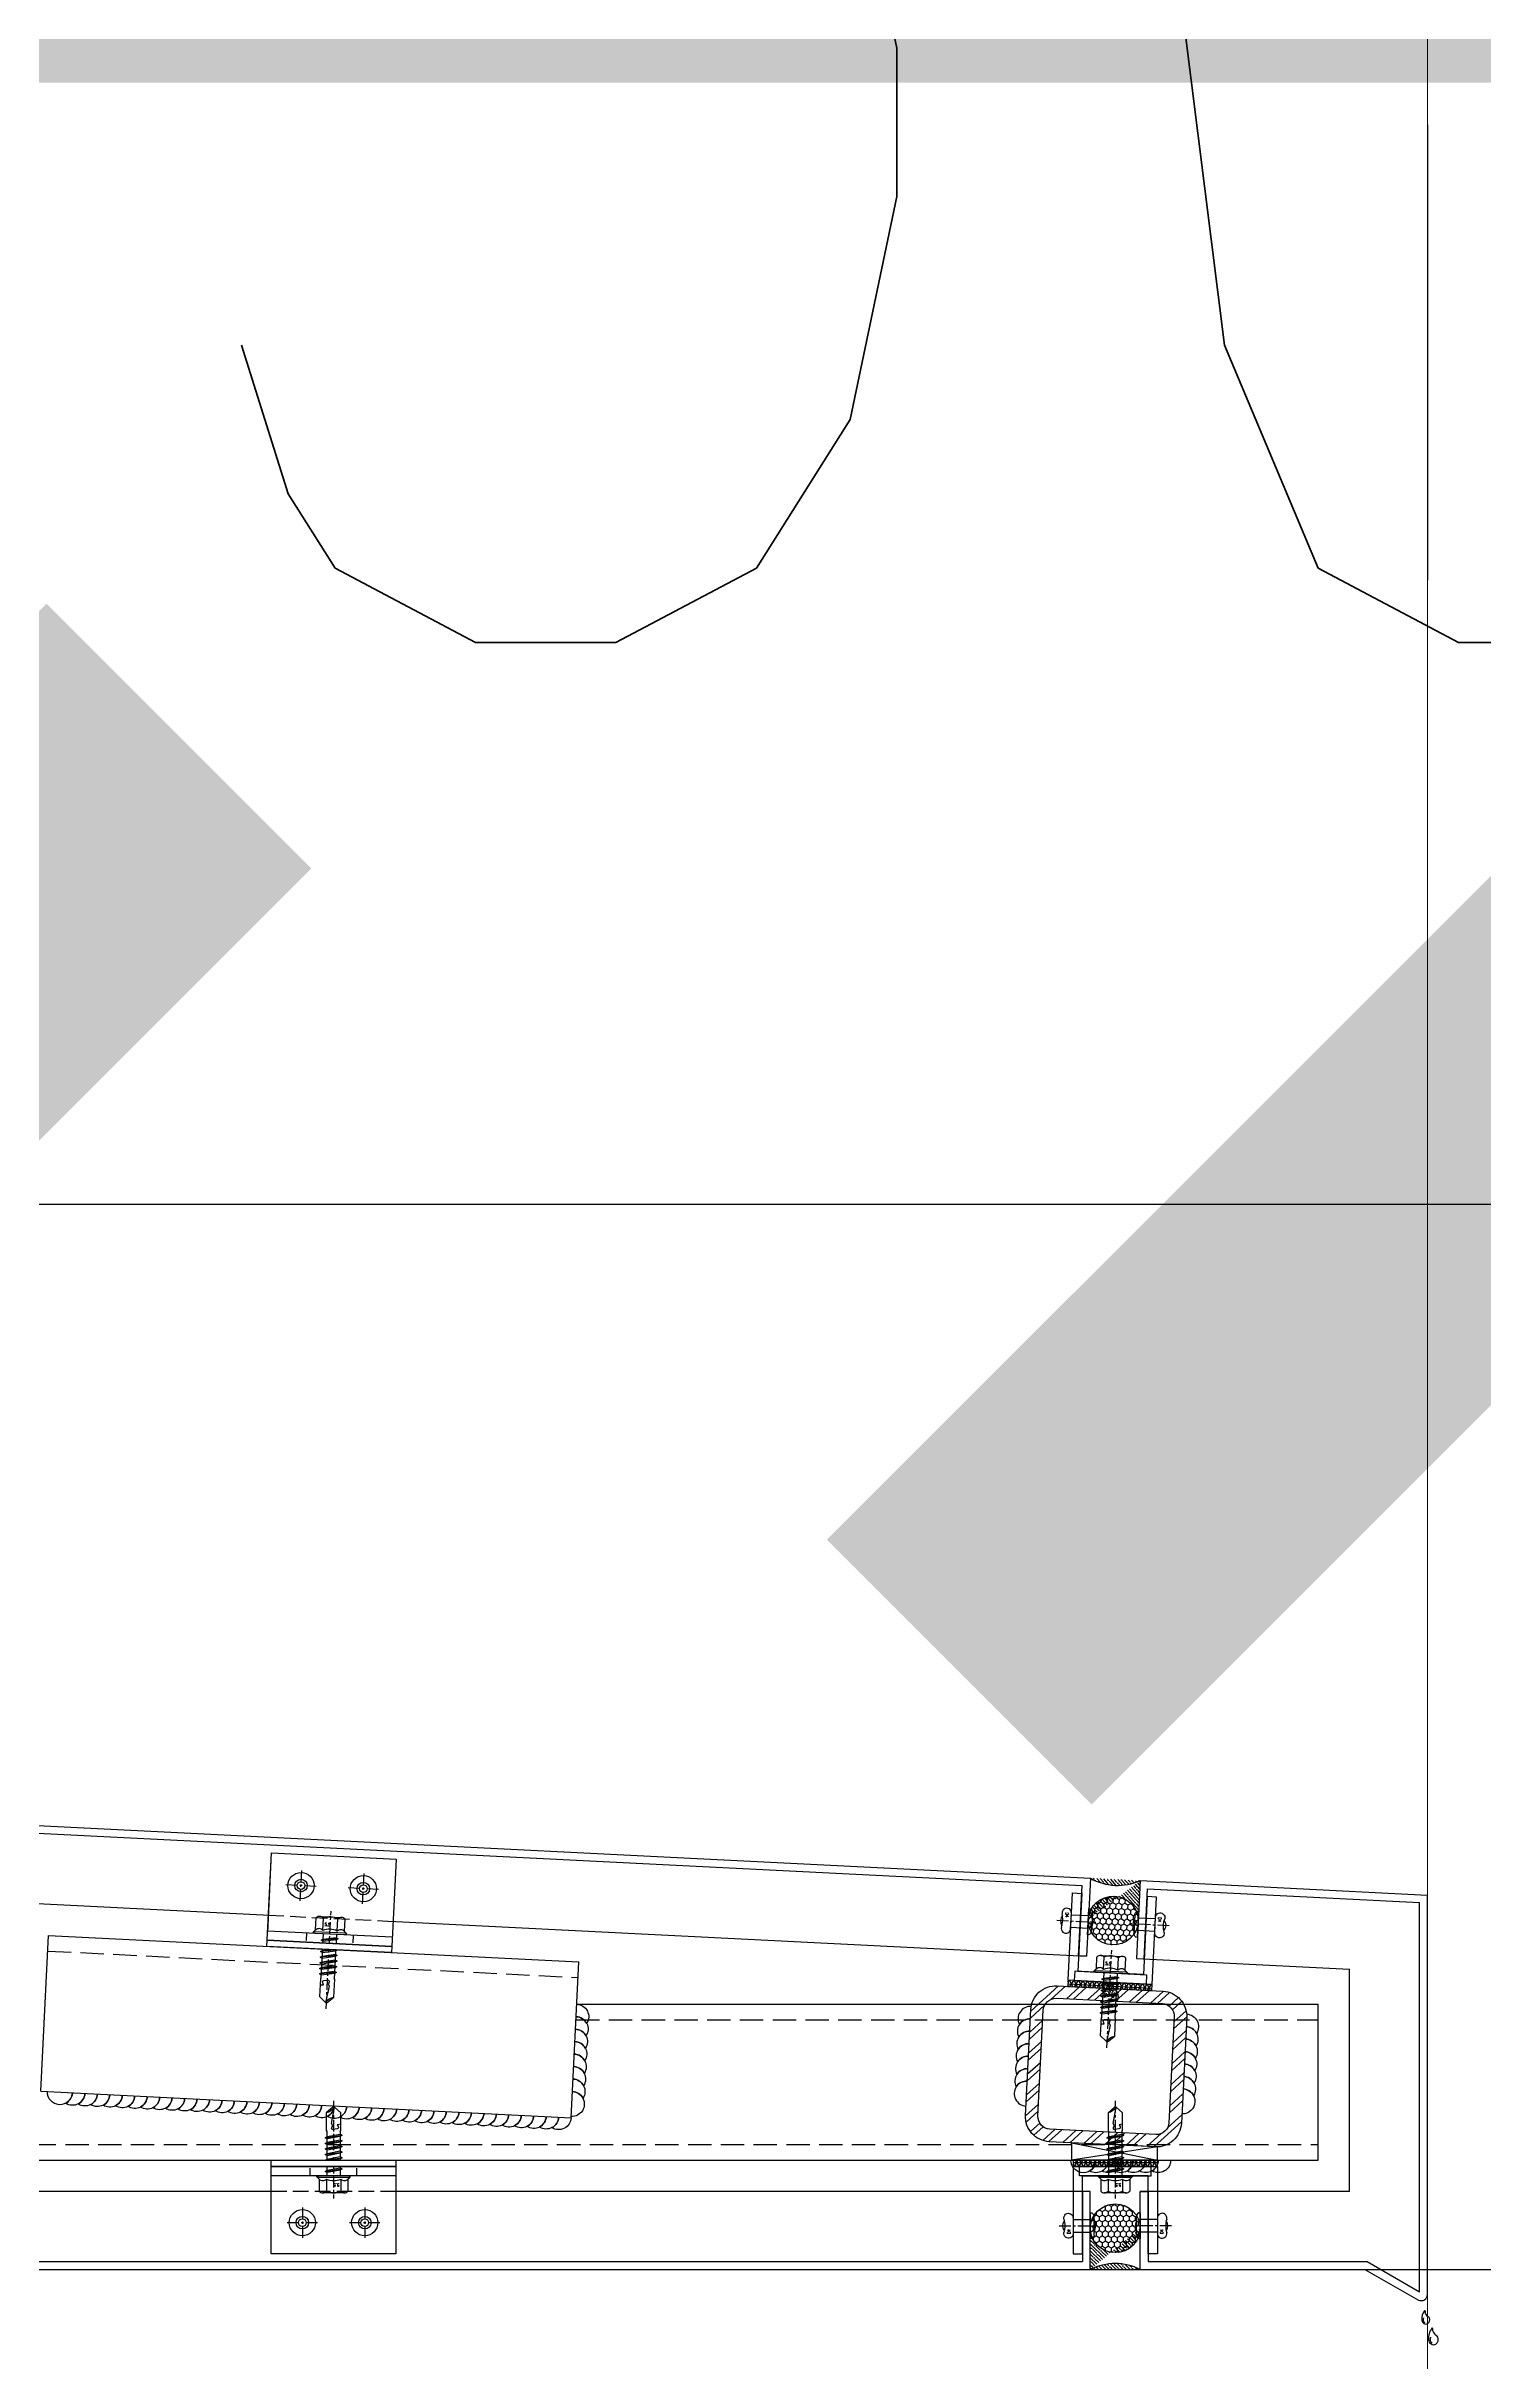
# Model space of a CAD drawing. Extents: x 220580 to 2027826, y -309201 to 71987.
# Drawn here: x 374494 to 374954, y -162609 to -161867 of the extents above; entities that cross this region are included whole.
import ezdxf
from ezdxf.enums import TextEntityAlignment as Align

# ---------------------------------------------------------------- set-up
doc = ezdxf.new("R2010")
doc.units = 0
for name, pattern in [('CENTER', [2, 1.25, -0.25, 0.25, -0.25]), ('DASH', [0.35, 0.25, -0.1]), ('ZN-CENTER', [2, 1.25, -0.25, 0.25, -0.25]), ('ZN-DASH', [0.35, 0.25, -0.1])]:
    doc.linetypes.add(name, pattern=pattern)
for name, color, linetype in [('!ZN1-填充-8', 8, 'Continuous'), ('!ZN3-玻璃幕墙-4', 4, 'Continuous'), ('!ZN3-铝板幕墙-3', 3, 'Continuous'), ('!ZN4-辅助材料-1', 1, 'Continuous'), ('!ZN4-配件-11', 11, 'Continuous'), ('!ZN5-钢材投影-40', 40, 'Continuous'), ('!ZN5-钢材断面-2', 2, 'Continuous'), ('!ZN5-铝材投影-112', 112, 'Continuous'), ('!ZN5-铝材断面-6', 6, 'Continuous'), ('!ZN6-虚线-8', 8, 'ZN-DASH'), ('11紧固件', 11, 'Continuous'), ('3索引', 3, 'Continuous'), ('DIM', 173, 'Continuous'), ('Fill', 8, 'Continuous'), ('焊缝', 8, 'Continuous')]:
    doc.layers.add(name, color=color, linetype=linetype)
doc.layers.add('@ZN-型材编号（非打印层）', color=8, linetype='Continuous', plot=False)
doc.layers.add('彩钢板', color=6, linetype='Continuous', lineweight=15)
doc.styles.add('DHTEXT-1', font='ROMANS.shx', dxfattribs={"width": 0.7, "bigfont": 'CHINESE.shx'})
doc.dimstyles.new('ZN200', dxfattribs={"dimscale": 200, "dimtxt": 2.5, "dimasz": 1.5, "dimexe": 1, "dimexo": 2, "dimgap": 0.9, "dimtad": 1, "dimdec": 0, "dimdsep": 46, "dimtxsty": 'DHTEXT-1', "dimblk": 'ARCHTICK', "dimcen": 2.5, "dimclrd": 173, "dimclre": 173, "dimclrt": 7, "dimazin": 2, "dimtfac": 1, "dimtdec": 0, "dimtix": 1, "dimtmove": 2, "dimatfit": 3, "dimfxl": 0, "dimtolj": 1, "dimtzin": 0, "dimarcsym": 0})
pattern_1 = [(180, (-1731.706, 294.7402), (-3e-16, -2.38125), []), (240, (-1731.706, 294.7402), (2.062223, -1.190625), []), (300, (-1731.706, 294.7402), (2.062223, 1.190625), [])]

# ---------------------------------------------------------------- blocks, each defined once
blk = doc.blocks.new('_ArchTick')
at = {"color": 0, "linetype": 'ByBlock', "const_width": 0.4}
blk.add_lwpolyline([(-0.5, -0.5), (0.5, 0.5)], dxfattribs=at)
blk = doc.blocks.new('*D846')
at = {"layer": 'Defpoints', "color": 0, "ltscale": 2, "transparency": 16777216}
for p in [(374411.4, -161479.35), (376072.88, -161479.35), (374258.84, -162579.35)]:
    blk.add_point(p, dxfattribs=at)
at = {"layer": 'DIM', "color": 173, "linetype": 'ByBlock', "lineweight": -2, "ltscale": 2, "transparency": 16777216}
for p, q in [((376072.88, -161479.35), (376072.88, -161179.35)), ((374811.4, -161479.35), (376272.88, -161479.35)), ((376072.88, -162579.35), (376072.88, -161479.35)), ((374658.84, -162579.35), (376272.88, -162579.35)), ((376072.88, -162579.35), (376072.88, -162879.35))]:
    blk.add_line(p, q, dxfattribs=at)
at = {"layer": 'DIM', "color": 173, "lineweight": -2, "ltscale": 2, "transparency": 16777216, "xscale": 300, "yscale": 300, "zscale": 300}
for p, rotation in [((376072.88, -161479.35), 270), ((376072.88, -162579.35), 90)]:
    blk.add_blockref('_ArchTick', p, dxfattribs=dict(at, rotation=rotation))
at = {"layer": 'DIM', "color": 7, "ltscale": 2, "transparency": 16777216, "insert": (375642.88, -162029.35), "char_height": 500, "attachment_point": 5, "rotation": 90, "style": 'DHTEXT-1'}
blk.add_mtext('\\A1;1100', dxfattribs=at)
blk = doc.blocks.new('*D847')
at = {"layer": 'Defpoints', "color": 0, "ltscale": 2, "transparency": 16777216}
for p in [(374258.84, -162579.35), (376072.88, -162579.35), (374563.96, -165279.35)]:
    blk.add_point(p, dxfattribs=at)
at = {"layer": 'DIM', "color": 173, "linetype": 'ByBlock', "lineweight": -2, "ltscale": 2, "transparency": 16777216}
for p, q in [((374658.84, -162579.35), (376272.88, -162579.35)), ((376072.88, -165279.35), (376072.88, -162579.35)), ((374963.96, -165279.35), (376272.88, -165279.35))]:
    blk.add_line(p, q, dxfattribs=at)
at = {"layer": 'DIM', "color": 173, "lineweight": -2, "ltscale": 2, "transparency": 16777216, "xscale": 300, "yscale": 300, "zscale": 300}
for p, rotation in [((376072.88, -162579.35), 90), ((376072.88, -165279.35), 270)]:
    blk.add_blockref('_ArchTick', p, dxfattribs=dict(at, rotation=rotation))
at = {"layer": 'DIM', "color": 7, "ltscale": 2, "transparency": 16777216, "insert": (375642.88, -163929.35), "char_height": 500, "attachment_point": 5, "rotation": 90, "style": 'DHTEXT-1'}
blk.add_mtext('\\A1;2700', dxfattribs=at)
blk = doc.blocks.new('铝板16mm胶缝')
at = {"layer": '!ZN1-填充-8'}
h = blk.add_hatch(dxfattribs=at)
h.set_pattern_fill('HONEY', color=256, scale=0.7, angle=-270, style=0)
h.set_pattern_definition([(90, (10097.3199, 185.0233), (-0.9623705, 1.666875), [1.11125, -2.2225]), (210, (10097.3199, 185.0233), (-0.962370845, -1.6668748), [1.11125, -2.2225]), (150, (10097.3199, 185.0233), (-1.924741345, 2e-07), [-2.2225, 1.11125])])
edge = h.paths.add_edge_path()
edge.add_ellipse((-8.5, 14.57), major_axis=(-8, 0), ratio=0.974793, start_angle=0, end_angle=360)
h = blk.add_hatch(dxfattribs=at)
h.set_pattern_fill('ANSI35', color=256, scale=0.5, angle=-270, style=0)
h.set_pattern_definition([(135, (0, 0), (-1.12253, -1.12253), []), (135, (0, 1.1225), (-1.12253, -1.12253), [1.984375, -0.396875, 0, -0.396875])])
edge = h.paths.add_edge_path()
edge.add_line((-0.51, 1.37), (-0.5, 14.57))
edge.add_line((-16.5, 1.37), (-16.5, 14.57))
edge.add_ellipse((-8.5, 14.57), major_axis=(-8, 0), ratio=0.974793, start_angle=0, end_angle=180)
edge.add_arc((-8.5, -14.45), 17.72, 63.16567, 116.83433)
at = {"layer": '!ZN4-辅助材料-1', "ltscale": 0.5}
blk.add_arc((-8.5, -14.45), 17.72, 63.16567, 116.83433, dxfattribs=at)
blk.add_ellipse((-8.5, 14.57), major_axis=(-8, 0), ratio=0.974793, dxfattribs=at)
at = {"layer": 'Defpoints', "ltscale": 0.5}
for p in [(-16.5, -0.63), (-8.5, -0.63), (-0.5, -0.63)]:
    blk.add_point(p, dxfattribs=at)
blk = doc.blocks.new('*U2002')
at = {"color": 0, "linetype": 'ZN-CENTER', "ltscale": 3}
blk.add_line((24, 0), (-7.28, 0), dxfattribs=at)
at = {"ltscale": 10}
for p, q in [((-5.45, -3.46), (-5.45, 3.46)), ((-1.02, 4.62), (-4.95, 4.62)), ((-1.02, 2.31), (-4.95, 2.31)), ((-0.55, -5.12), (-0.55, 5.12)), ((-0.17, 5.48), (0, 4.84)), ((0, -4.84), (0, 4.84)), ((0, 2.08), (14.29, 2.08)), ((1.42, 2.73), (2.2, -2.73)), ((3.22, 2.73), (4, -2.73)), ((5.02, 2.73), (5.8, -2.73)), ((6.82, 2.73), (7.6, -2.73)), ((8.62, 2.73), (9.4, -2.73)), ((10.42, 2.73), (11.2, -2.73)), ((12.22, 2.73), (13, -2.73)), ((-1.02, -2.31), (-4.95, -2.31)), ((-1.02, -4.62), (-4.95, -4.62)), ((-0.17, -5.48), (0, -4.84)), ((14.29, -2.09), (0, -2.09))]:
    blk.add_line(p, q, dxfattribs=at)
for points in [[(1.83, -2.09), (1.05, 2.08), (1.42, 2.73), (1.79, 2.08), (2.57, -2.09), (2.2, -2.73)], [(3.63, -2.09), (2.85, 2.08), (3.22, 2.73), (3.59, 2.08), (4.37, -2.09), (4, -2.73)], [(5.43, -2.09), (4.65, 2.08), (5.02, 2.73), (5.39, 2.08), (6.17, -2.09), (5.8, -2.73)], [(7.23, -2.09), (6.45, 2.08), (6.82, 2.73), (7.19, 2.08), (7.97, -2.09), (7.6, -2.73)], [(9.03, -2.09), (8.25, 2.08), (8.62, 2.73), (8.99, 2.08), (9.77, -2.09), (9.4, -2.73)], [(10.83, -2.09), (10.05, 2.08), (10.42, 2.73), (10.79, 2.08), (11.57, -2.09), (11.2, -2.73)], [(12.63, -2.09), (11.85, 2.08), (12.22, 2.73), (12.59, 2.08), (13.37, -2.09), (13, -2.73)]]:
    blk.add_lwpolyline(points, close=True, dxfattribs=at)
for points in [[(14.29, -2.09, -0.414214), (14.45, -2.24), (14.45, -2.32), (20.18, -2.32), (22, -0.26), (22, 0.26), (20.18, 2.32), (14.45, 2.32), (14.45, 2.24, -0.414214), (14.29, 2.08)], [(16.51, -2.32), (16.36, -1.2), (15.83, -1.52, -0.530462), (15.03, -1.17), (14.81, 0.1, -0.651316), (15.47, 0.54), (16, 0.21), (16.77, 0.66), (22, -0.26, -0.201226), (20.18, 2.32)]]:
    blk.add_lwpolyline(points, format="xyb", dxfattribs=at)
for centre, radius, start, end in [((-3.87, 3.46), 1.58, 133.17355, 226.82645), ((0.13, 0), 5.58, 155.5673, 204.4327), ((0.07, 3.46), 1.58, 133.17355, 226.82645), ((4.07, 0), 5.58, 155.5673, 204.4327), ((7.48, -2.87), 11.32, 132.49215, 138.60636), ((-3.87, -3.46), 1.58, 133.17355, 226.82645), ((0.07, -3.46), 1.58, 133.17355, 226.82645), ((7.48, 2.87), 11.32, 221.39356, 227.50785)]:
    blk.add_arc(centre, radius, start, end, dxfattribs=at)
at = {"layer": 'Defpoints', "color": 0, "ltscale": 10, "style": 'DHTEXT-1', "width": 0.7}
blk.add_text('5.5', height=1, rotation=90, dxfattribs=at).set_placement((-2.46, -0.93), align=Align.CENTER)
blk = doc.blocks.new('*U1818')
at = {"color": 0, "linetype": 'CENTER', "ltscale": 3}
blk.add_line((10.01, 0), (-2.45, 0), dxfattribs=at)
at = {"linetype": 'ByBlock', "lineweight": -2, "ltscale": 10}
for p, q in [((-1.2, -3), (-1.2, 3)), ((0, 4.2), (0, -4.2)), ((5.5, 2), (0, 2)), ((5.5, 2.5), (5.5, -2.5)), ((5.5, -2), (0, -2))]:
    blk.add_line(p, q, dxfattribs=at)
for centre, radius, start, end in [((4.42, 0), 5.96, 160.39505, 199.60495), ((0, 3), 1.2, 90, 180), ((7, 2.5), 1.5, 348.44804, 180), ((16.17, 0), 8, 164.33085, 195.66915), ((6.19, 0), 2.67, 323.22662, 36.78433), ((0, -3), 1.2, 180, 270), ((7, -2.5), 1.5, 180, 11.55196)]:
    blk.add_arc(centre, radius, start, end, dxfattribs=at)
at = {"layer": 'Defpoints', "color": 0, "ltscale": 10, "style": 'DHTEXT-1', "width": 0.7}
blk.add_text('D4', height=1, rotation=90, dxfattribs=at).set_placement((7.37, -1.85), align=Align.CENTER)
blk = doc.blocks.new('方管钢50x4')
at = {"layer": 'Fill'}
h = blk.add_hatch(dxfattribs=at)
h.set_pattern_fill('ANSI32', color=8, scale=0.5, style=0)
h.set_pattern_definition([(45, (-2819.7443, -883.732), (-3.367596, 3.367596), []), (45, (-2817.499, -883.732), (-3.367596, 3.367596), [])])
edge = h.paths.add_edge_path(flags=16)
edge.add_line((-17, 21), (17, 21))
edge.add_arc((17, 17), 4, 0, 90, ccw=False)
edge.add_line((21, 17), (21, -17))
edge.add_arc((17, -17), 4, 270, 360, ccw=False)
edge.add_line((17, -21), (-17, -21))
edge.add_arc((-17, -17), 4, 180, 270, ccw=False)
edge.add_line((-21, -17), (-21, 17))
edge.add_arc((-17, 17), 4, 90, 180, ccw=False)
edge = h.paths.add_edge_path()
edge.add_line((-17, 25), (17, 25))
edge.add_arc((17, 17), 8, 0, 90, ccw=False)
edge.add_line((25, 17), (25, -17))
edge.add_arc((17, -17), 8, 270, 360, ccw=False)
edge.add_line((17, -25), (-17, -25))
edge.add_arc((-17, -17), 8, 180, 270, ccw=False)
edge.add_line((-25, -17), (-25, 17))
edge.add_arc((-17, 17), 8, 90, 180, ccw=False)
for points in [[(-17, 25), (17, 25, -0.414214), (25, 17), (25, -17, -0.414214), (17, -25), (-17, -25, -0.414214), (-25, -17), (-25, 17, -0.414214)], [(-17, 21), (17, 21, -0.414214), (21, 17), (21, -17, -0.414214), (17, -21), (-17, -21, -0.414214), (-21, -17), (-21, 17, -0.414214)]]:
    blk.add_lwpolyline(points, format="xyb", close=True)
at = {"layer": '@ZN-型材编号（非打印层）', "style": 'DHTEXT-1', "width": 0.7}
blk.add_text('50x4', height=2, dxfattribs=at).set_placement((-0.51, -23.04), align=Align.MIDDLE_CENTER)
blk = doc.blocks.new('*U2003')
at = {"layer": '!ZN5-钢材断面-2'}
blk.add_blockref('方管钢50x4', (0, 0), dxfattribs=at)
blk = doc.blocks.new('*U1824')
at = {"color": 0, "linetype": 'ZN-CENTER', "ltscale": 3}
blk.add_line((24, 0), (-7.28, 0), dxfattribs=at)
at = {"ltscale": 10}
for p, q in [((-5.45, -3.46), (-5.45, 3.46)), ((-1.02, 4.62), (-4.95, 4.62)), ((-1.02, 2.31), (-4.95, 2.31)), ((-0.55, -5.12), (-0.55, 5.12)), ((-0.17, 5.48), (0, 4.84)), ((0, -4.84), (0, 4.84)), ((0, 2.08), (14.29, 2.08)), ((1.42, 2.73), (2.2, -2.73)), ((3.22, 2.73), (4, -2.73)), ((5.02, 2.73), (5.8, -2.73)), ((6.82, 2.73), (7.6, -2.73)), ((8.62, 2.73), (9.4, -2.73)), ((10.42, 2.73), (11.2, -2.73)), ((12.22, 2.73), (13, -2.73)), ((-1.02, -2.31), (-4.95, -2.31)), ((-1.02, -4.62), (-4.95, -4.62)), ((-0.17, -5.48), (0, -4.84)), ((14.29, -2.09), (0, -2.09))]:
    blk.add_line(p, q, dxfattribs=at)
for points in [[(1.83, -2.09), (1.05, 2.08), (1.42, 2.73), (1.79, 2.08), (2.57, -2.09), (2.2, -2.73)], [(3.63, -2.09), (2.85, 2.08), (3.22, 2.73), (3.59, 2.08), (4.37, -2.09), (4, -2.73)], [(5.43, -2.09), (4.65, 2.08), (5.02, 2.73), (5.39, 2.08), (6.17, -2.09), (5.8, -2.73)], [(7.23, -2.09), (6.45, 2.08), (6.82, 2.73), (7.19, 2.08), (7.97, -2.09), (7.6, -2.73)], [(9.03, -2.09), (8.25, 2.08), (8.62, 2.73), (8.99, 2.08), (9.77, -2.09), (9.4, -2.73)], [(10.83, -2.09), (10.05, 2.08), (10.42, 2.73), (10.79, 2.08), (11.57, -2.09), (11.2, -2.73)], [(12.63, -2.09), (11.85, 2.08), (12.22, 2.73), (12.59, 2.08), (13.37, -2.09), (13, -2.73)]]:
    blk.add_lwpolyline(points, close=True, dxfattribs=at)
for points in [[(14.29, -2.09, -0.414214), (14.45, -2.24), (14.45, -2.32), (20.18, -2.32), (22, -0.26), (22, 0.26), (20.18, 2.32), (14.45, 2.32), (14.45, 2.24, -0.414214), (14.29, 2.08)], [(16.51, -2.32), (16.36, -1.2), (15.83, -1.52, -0.530462), (15.03, -1.17), (14.81, 0.1, -0.651316), (15.47, 0.54), (16, 0.21), (16.77, 0.66), (22, -0.26, -0.201226), (20.18, 2.32)]]:
    blk.add_lwpolyline(points, format="xyb", dxfattribs=at)
for centre, radius, start, end in [((-3.87, 3.46), 1.58, 133.17355, 226.82645), ((0.13, 0), 5.58, 155.5673, 204.4327), ((0.07, 3.46), 1.58, 133.17355, 226.82645), ((4.07, 0), 5.58, 155.5673, 204.4327), ((7.48, -2.87), 11.32, 132.49215, 138.60636), ((-3.87, -3.46), 1.58, 133.17355, 226.82645), ((0.07, -3.46), 1.58, 133.17355, 226.82645), ((7.48, 2.87), 11.32, 221.39356, 227.50785)]:
    blk.add_arc(centre, radius, start, end, dxfattribs=at)
at = {"layer": 'Defpoints', "color": 0, "ltscale": 10, "style": 'DHTEXT-1', "width": 0.7}
blk.add_text('5.5', height=1, rotation=90, dxfattribs=at).set_placement((-2.46, -0.93), align=Align.CENTER)
blk = doc.blocks.new('*U2097')
at = {"color": 0, "linetype": 'CENTER', "ltscale": 3}
for p, q in [((4.88, 0), (-4.88, 0)), ((0, 4.88), (0, -4.88))]:
    blk.add_line(p, q, dxfattribs=at)
at = {"linetype": 'ByBlock', "ltscale": 10}
for radius in [4.2, 2, 1.23]:
    blk.add_circle((0, 0), radius, dxfattribs=at)
blk = doc.blocks.new('*U1915')
at = {"ltscale": 0.125}
blk.add_wipeout([(-20, -30), (20, -30), (20, -5), (-20, -5)], dxfattribs=at).dxf.layer = '!ZN6-虚线-8'
at = {"layer": '!ZN1-填充-8'}
h = blk.add_hatch(dxfattribs=at)
h.set_pattern_fill('NET3', color=256, scale=0.75, angle=180, style=0)
h.set_pattern_definition(pattern_1)
h.paths.add_polyline_path([(20, 0), (-20, 0), (-20, -2), (20, -2)])
at = {"layer": '!ZN5-铝材投影-112'}
blk.add_lwpolyline([(20, -2), (-20, -2), (-20, -30), (20, -30)], close=True, dxfattribs=at)
at = {"layer": '!ZN6-虚线-8', "linetype": 'ZN-DASH', "ltscale": 10}
for p, q in [((-7.5, -5), (-7.5, -2)), ((7.5, -5), (7.5, -2))]:
    blk.add_line(p, q, dxfattribs=at)
at = {"layer": '!ZN6-虚线-8', "color": 8, "linetype": 'ZN-DASH', "ltscale": 20}
blk.add_line((-20, -10), (20, -10), dxfattribs=at)
at = {"layer": '!ZN4-配件-11', "color": 1, "xscale": -1, "rotation": 270}
for name, p in [('*U1824', (0, -5)), ('*U2097', (-10, -20)), ('*U2097', (10, -20))]:
    blk.add_blockref(name, p, dxfattribs=at)
at = {"ltscale": 0.25}
blk.add_wipeout([(20, 0), (20, -2), (-20, -2), (-20, 0)], dxfattribs=at).dxf.layer = '!ZN4-辅助材料-1'
at = {"layer": '!ZN4-辅助材料-1'}
blk.add_lwpolyline([(20, 0), (-20, 0), (-20, -2), (20, -2)], close=True, dxfattribs=at)
at = {"layer": '!ZN5-铝材投影-112', "ltscale": 0.25}
blk.add_line((-20, -5), (20, -5), dxfattribs=at)
blk = doc.blocks.new('*U1457')
at = {"ltscale": 0.125}
blk.add_wipeout([(-20, -30), (20, -30), (20, -5), (-20, -5)], dxfattribs=at).dxf.layer = '!ZN6-虚线-8'
at = {"layer": '!ZN1-填充-8'}
h = blk.add_hatch(dxfattribs=at)
h.set_pattern_fill('NET3', color=256, scale=0.75, angle=180, style=0)
h.set_pattern_definition(pattern_1)
h.paths.add_polyline_path([(20, 0), (-20, 0), (-20, -2), (20, -2)])
at = {"layer": '!ZN5-铝材投影-112'}
blk.add_lwpolyline([(20, -2), (-20, -2), (-20, -30), (20, -30)], close=True, dxfattribs=at)
at = {"layer": '!ZN6-虚线-8', "linetype": 'ZN-DASH', "ltscale": 10}
for p, q in [((-7.5, -5), (-7.5, -2)), ((7.5, -5), (7.5, -2))]:
    blk.add_line(p, q, dxfattribs=at)
at = {"layer": '!ZN6-虚线-8', "color": 8, "linetype": 'ZN-DASH', "ltscale": 20}
blk.add_line((-20, -10), (20, -10), dxfattribs=at)
at = {"layer": '!ZN4-配件-11', "color": 1, "xscale": -1, "rotation": 270}
for name, p in [('*U1824', (0, -5)), ('*U2097', (-10, -20)), ('*U2097', (10, -20))]:
    blk.add_blockref(name, p, dxfattribs=at)
at = {"ltscale": 0.25}
blk.add_wipeout([(20, 0), (20, -2), (-20, -2), (-20, 0)], dxfattribs=at).dxf.layer = '!ZN4-辅助材料-1'
at = {"layer": '!ZN4-辅助材料-1'}
blk.add_lwpolyline([(20, 0), (-20, 0), (-20, -2), (20, -2)], close=True, dxfattribs=at)
at = {"layer": '!ZN5-铝材投影-112', "ltscale": 0.25}
blk.add_line((-20, -5), (20, -5), dxfattribs=at)
blk = doc.blocks.new('20180416.09092401')
at = {"layer": '!ZN4-辅助材料-1', "color": 145}
for centre, radius, start, end in [((5.13, -9.53), 3.93, 140.04949, 186.07029), ((2.17, -7.06), 0.08, 350.82295, 137.72158), ((4.09, -7.21), 1.84, 175.78116, 243.55768), ((2.57, -9.87), 1.35, 182.88886, 295.69869), ((2.88, -9.78), 1.25, 155.40413, 236.13113), ((2.13, -9.85), 1.61, 309.59649, 21.78906), ((2.88, -9.55), 0.8, 21.78906, 60.8756), ((8.22, -15.72), 4.91, 140.04949, 186.07029), ((4.53, -12.63), 0.1, 350.82295, 137.72158), ((6.92, -12.81), 2.3, 175.78116, 243.55768), ((5.02, -16.15), 1.69, 182.88886, 295.69869), ((5.41, -16.03), 1.56, 155.40413, 236.13113), ((4.47, -16.12), 2.01, 309.59649, 21.78906), ((5.41, -15.75), 1, 21.78906, 60.8756)]:
    blk.add_arc(centre, radius, start, end, dxfattribs=at)
blk = doc.blocks.new('A$Cf3634199')
at = {"layer": '!ZN3-铝板幕墙-3'}
blk.add_lwpolyline([(0.98, -25), (-5, -25), (-22.11, -34.79, -0.557537), (-25, -33), (-25, -33), (-25, 1.11)], format="xyb", dxfattribs=at)
blk.add_lwpolyline([(0.98, -22.5), (-5.66, -22.5), (-22.5, -32.13), (-22.5, 1.11)], dxfattribs=at)
at = {"layer": '!ZN5-铝材断面-6'}
blk.add_point((-25, -25), dxfattribs=at)
at = {"layer": '!ZN3-玻璃幕墙-4', "xscale": -1}
blk.add_blockref('20180416.09092401', (-22, -31.27), dxfattribs=at)
blk = doc.blocks.new('ewr234')
at = {"layer": '!ZN1-填充-8'}
h = blk.add_hatch(dxfattribs=at)
h.set_pattern_fill('NET3', color=256, scale=0.4, angle=537.13759, style=0)
h.set_pattern_definition([(177.1375948, (20840.642, 38971.981), (-0.063420774, -1.26841547), []), (237.1375948, (20840.642, 38971.981), (1.066769633, -0.689131736), []), (297.1375948, (20840.642, 38971.981), (1.130190407, 0.579283734), [])])
h.paths.add_polyline_path([(-115.13, -27.28), (-115.23, -29.28), (-88.26, -30.63), (-88.16, -28.63)])
h = blk.add_hatch(dxfattribs=at)
h.set_pattern_fill('NET3', color=256, scale=0.4, angle=360, style=0)
h.set_pattern_definition([(360, (-19068.597, -40084.0892), (2e-15, 1.27), []), (60, (-19068.597, -40084.0892), (-1.099852263, 0.635), []), (120, (-19068.597, -40084.0892), (-1.099852263, -0.635), [])])
h.paths.add_polyline_path([(-86.5, -87), (-86.5, -85), (-113.5, -85), (-113.5, -87)])
at = {"layer": '!ZN3-铝板幕墙-3', "ltscale": 40}
for p, q in [((-550, 27.5), (-107.99, 5.4)), ((-550, 25), (-110.61, 3.03)), ((-550, 2.47), (-109.24, -19.57)), ((-92.01, 4.6), (0, 0)), ((-89.64, 1.98), (-2.5, -2.38)), ((0, -93.89), (0, 0)), ((-2.5, -93.89), (-2.5, -2.38)), ((-93.26, -20.37), (-25, -23.78)), ((-25, -95), (-25, -23.78))]:
    blk.add_line(p, q, dxfattribs=at)
at = {"layer": '!ZN3-铝板幕墙-3'}
for p, q in [((-111.74, -19.44), (-110.61, 3.03)), ((-107.99, 5.4), (-109.24, -19.57)), ((-92.01, 4.6), (-93.26, -20.37)), ((-90.76, -20.49), (-89.64, 1.98)), ((-109.24, -19.57), (-111.74, -19.44)), ((-110.5, -95), (-110.5, -117.5)), ((-108, -120), (-108, -95)), ((-92, -120), (-92, -95)), ((-92, -95), (-89.5, -95)), ((-89.5, -95), (-89.5, -117.5))]:
    blk.add_line(p, q, dxfattribs=at)
at = {"layer": '!ZN3-铝板幕墙-3', "ltscale": 40}
for points in [[(-108, -95), (-588.4, -95)], [(-25, -95), (-92, -95)], [(-585.9, -117.5), (-110.5, -117.5)], [(-89.5, -117.5), (-19.34, -117.5)], [(-588.4, -120), (-108, -120)], [(-92, -120), (-20, -120)]]:
    blk.add_lwpolyline(points, dxfattribs=at)
at = {"layer": '!ZN4-辅助材料-1', "ltscale": 5}
for points in [[(-115.13, -27.28), (-115.23, -29.28), (-88.26, -30.63), (-88.16, -28.63)], [(-86.5, -87), (-86.5, -85), (-113.5, -85), (-113.5, -87)]]:
    blk.add_lwpolyline(points, close=True, dxfattribs=at)
at = {"layer": '!ZN5-钢材投影-40'}
for p, q in [((-444.26, -62.89), (-441.76, -12.96)), ((-441.76, -12.96), (-271.84, -21.45)), ((-274.34, -71.39), (-271.84, -21.45)), ((-272.52, -35), (-35, -35)), ((-35, -85), (-35, -35)), ((-444.26, -62.89), (-274.34, -71.39)), ((-604.4, -85), (-35, -85))]:
    blk.add_line(p, q, dxfattribs=at)
at = {"layer": '!ZN5-铝材投影-112'}
for points in [[(-90.16, -28.53), (-115.13, -27.28), (-113.73, 0.68), (-110.74, 0.53), (-111.99, -24.44), (-90.01, -25.54)], [(-113.13, -27.38), (-88.16, -28.63), (-86.77, -0.67), (-89.76, -0.52), (-91.01, -25.49), (-112.98, -24.39)], [(-88.5, -87), (-113.5, -87), (-113.5, -115), (-110.5, -115), (-110.5, -90), (-88.5, -90)], [(-111.5, -87), (-86.5, -87), (-86.5, -115), (-89.5, -115), (-89.5, -90), (-111.5, -90)]]:
    blk.add_lwpolyline(points, close=True, dxfattribs=at)
at = {"layer": '!ZN6-虚线-8', "ltscale": 30}
for p, q in [((-442.01, -17.95), (-272.09, -26.45)), ((-272.77, -40), (-35, -40)), ((-604.4, -80), (-35, -80))]:
    blk.add_line(p, q, dxfattribs=at)
at = {"layer": '11紧固件', "ltscale": 60}
blk.add_lwpolyline([(-114.03, -79.4), (-114.03, -85), (-86.5, -85), (-86.5, -80.75), (-114.03, -79.4), (-86.5, -85), (-86.5, -80.75), (-114.03, -85)], dxfattribs=at)
at = {"layer": '焊缝', "ltscale": 60}
blk.add_lwpolyline([(-272.52, -35, -0.57735), (-269.36, -41.17, 0.267949), (-272.72, -39, -0.57735), (-269.56, -45.16, 0.267949), (-272.92, -42.99, -0.57735), (-269.76, -49.16, 0.267949), (-273.12, -46.99, -0.57735), (-269.96, -53.15, 0.267949), (-273.32, -50.98, -0.57735), (-270.16, -57.15, 0.267949), (-273.52, -54.98, -0.57735), (-270.36, -61.14, 0.267949), (-273.72, -58.97, -0.57735), (-270.56, -65.14, 0.267949), (-273.92, -62.97, -1), (-274.32, -70.96, -1)], format="xyb", dxfattribs=at)
at = {"layer": '焊缝', "ltscale": 30}
for points in [[(-126.95, -35.68, 0.57735), (-130.72, -41.49, -0.267949), (-127.16, -39.67, 0.57735), (-130.93, -45.49, -0.267949), (-127.36, -43.67, 0.57735), (-131.13, -49.48, -0.267949), (-127.57, -47.66, 0.57735), (-131.34, -53.48, -0.267949), (-127.78, -51.66, 0.57735), (-131.55, -57.47, -0.267949), (-127.99, -55.65, 0.57735), (-131.76, -61.47, -0.267949), (-128.19, -59.65, 1), (-128.61, -67.64, 1)], [(-77.14, -38.17, -0.57735), (-73.97, -44.33, 0.267949), (-77.34, -42.17, -0.57735), (-74.16, -48.32, 0.267949), (-77.53, -46.16, -0.57735), (-74.36, -52.32, 0.267949), (-77.72, -50.16, -0.57735), (-74.55, -56.32, 0.267949), (-77.91, -54.15, -0.57735), (-74.74, -60.31, 0.267949), (-78.1, -58.15, -0.57735), (-74.93, -64.31, 0.267949), (-78.3, -62.14, -1), (-78.68, -70.13, -1)], [(-82.25, -84.96, -0.57735), (-88.25, -88.44, 0.267949), (-86.25, -84.97, -0.57735), (-92.25, -88.44, 0.267949), (-90.25, -84.97, -0.57735), (-96.25, -88.44, 0.267949), (-94.25, -84.98, -0.57735), (-100.25, -88.45, 0.267949), (-98.25, -84.98, -0.57735), (-104.25, -88.45, 0.267949), (-102.25, -84.99, -0.57735), (-108.25, -88.46, 0.267949), (-106.25, -84.99, -1), (-114.25, -85, -1)]]:
    blk.add_lwpolyline(points, format="xyb", dxfattribs=at)
at = {"layer": '!ZN3-铝板幕墙-3', "ltscale": 1000, "xscale": -1}
blk.add_blockref('A$Cf3634199', (-25, -95), dxfattribs=at)
at = {"layer": '!ZN4-辅助材料-1', "rotation": 177.1375947738585}
blk.add_blockref('铝板16mm胶缝', (-108.42, 6.79), dxfattribs=at)
at = {"layer": '!ZN4-辅助材料-1'}
blk.add_blockref('铝板16mm胶缝', (-91.5, -121.37), dxfattribs=at)
at = {"layer": '!ZN4-配件-11', "color": 1}
for name, p, rotation in [('*U1818', (-108.69, -8.58), 177.1375947738585), ('*U2002', (-101.5, -24.96), 267.1375947738584), ('*U2002', (-100, -90), 90)]:
    blk.add_blockref(name, p, dxfattribs=dict(at, rotation=rotation))
at = {"layer": '!ZN4-配件-11', "color": 1, "xscale": -1, "rotation": 177.1375947483295}
blk.add_blockref('*U1818', (-92.71, -9.38), dxfattribs=at)
at = {"layer": '!ZN4-配件-11', "rotation": 177.1375969648522}
blk.add_blockref('*U2003', (-102.95, -54.93), dxfattribs=at)
at = {"layer": '!ZN4-配件-11', "color": 1, "xscale": -1}
blk.add_blockref('*U1818', (-108, -106), dxfattribs=at)
at = {"layer": '!ZN4-配件-11', "color": 1}
blk.add_blockref('*U1818', (-92, -106), dxfattribs=at)
at = {"xscale": -1, "rotation": 177.1375947739034}
blk.add_blockref('*U1915', (-351.9, -17.45), dxfattribs=at)
at = {"xscale": -1}
blk.add_blockref('*U1457', (-350.47, -85), dxfattribs=at)
at = {"layer": '焊缝', "ltscale": 60}
blk.add_lwpolyline([(-274.34, -71.39, -0.57735), (-280.5, -74.55, 0.267949), (-278.33, -71.19, -0.57735), (-284.5, -74.35, 0.267949), (-282.33, -70.99, -0.57735), (-288.49, -74.15, 0.267949), (-286.32, -70.79, -0.57735), (-292.49, -73.95, 0.267949), (-290.32, -70.59, -0.57735), (-296.48, -73.75, 0.267949), (-294.31, -70.39, -0.57735), (-300.48, -73.55, 0.267949), (-298.31, -70.19, -0.57735), (-304.47, -73.35, 0.267949), (-302.3, -69.99, -0.57735), (-308.47, -73.15, 0.267949), (-306.3, -69.79, -0.57735), (-312.46, -72.95, 0.267949), (-310.29, -69.59, -0.57735), (-316.46, -72.75, 0.267949), (-314.29, -69.39, -0.57735), (-320.45, -72.55, 0.267949), (-318.28, -69.19, -0.57735), (-324.45, -72.35, 0.267949), (-322.28, -68.99, -0.57735), (-328.44, -72.15, 0.267949), (-326.27, -68.79, -0.57735), (-332.44, -71.95, 0.267949), (-330.27, -68.59, -0.57735), (-336.43, -71.75, 0.267949), (-334.26, -68.39, -0.57735), (-340.43, -71.55, 0.267949), (-338.26, -68.19, -0.57735), (-344.42, -71.35, 0.267949), (-342.25, -67.99, -0.57735), (-348.42, -71.15, 0.267949), (-346.25, -67.79, -0.57735), (-352.41, -70.95, 0.267949), (-350.24, -67.59, -0.57735), (-356.41, -70.75, 0.267949), (-354.24, -67.39, -0.57735), (-360.4, -70.55, 0.267949), (-358.23, -67.19, -0.57735), (-364.4, -70.35, 0.267949), (-362.23, -66.99, -0.57735), (-368.39, -70.15, 0.267949), (-366.22, -66.8, -0.57735), (-372.39, -69.96, 0.267949), (-370.22, -66.6, -0.57735), (-376.38, -69.76, 0.267949), (-374.21, -66.4, -0.57735), (-380.38, -69.56, 0.267949), (-378.21, -66.2, -0.57735), (-384.37, -69.36, 0.267949), (-382.2, -66, -0.57735), (-388.37, -69.16, 0.267949), (-386.2, -65.8, -0.57735), (-392.36, -68.96, 0.267949), (-390.19, -65.6, -0.57735), (-396.36, -68.76, 0.267949), (-394.19, -65.4, -0.57735), (-400.35, -68.56, 0.267949), (-398.18, -65.2, -0.57735), (-404.35, -68.36, 0.267949), (-402.18, -65, -0.57735), (-408.34, -68.16, 0.267949), (-406.17, -64.8, -0.57735), (-412.34, -67.96, 0.267949), (-410.17, -64.6, -0.57735), (-416.33, -67.76, 0.267949), (-414.16, -64.4, -0.57735), (-420.33, -67.56, 0.267949), (-418.16, -64.2, -0.57735), (-424.32, -67.36, 0.267949), (-422.15, -64, -0.57735), (-428.32, -67.16, 0.267949), (-426.15, -63.8, -0.57735), (-432.31, -66.96, 0.267949), (-430.14, -63.6, -0.57735), (-436.31, -66.76, 0.267949), (-434.14, -63.4, -1), (-442.13, -63, -1)], format="xyb", dxfattribs=at)
blk = doc.blocks.new('*D1464')
at = {"layer": 'Defpoints', "color": 0, "ltscale": 2000, "transparency": 16777216}
for p in [(374936.04, -162237.94), (374386.04, -162292.02), (374936.04, -162292.02)]:
    blk.add_point(p, dxfattribs=at)
at = {"layer": 'DIM', "color": 173, "linetype": 'ByBlock', "lineweight": -2, "ltscale": 2000, "transparency": 16777216}
for p, q in [((374386.04, -161892.02), (374386.04, -162037.94)), ((374936.04, -161892.02), (374936.04, -162037.94)), ((374386.04, -162237.94), (374086.04, -162237.94)), ((374386.04, -162237.94), (374936.04, -162237.94)), ((374936.04, -162237.94), (375236.04, -162237.94))]:
    blk.add_line(p, q, dxfattribs=at)
at = {"layer": 'DIM', "color": 173, "lineweight": -2, "ltscale": 2000, "transparency": 16777216, "xscale": 300, "yscale": 300, "zscale": 300}
blk.add_blockref('_ArchTick', (374386.04, -162237.94), dxfattribs=at)
at = {"layer": 'DIM', "color": 173, "lineweight": -2, "ltscale": 2000, "transparency": 16777216, "xscale": 300, "yscale": 300, "zscale": 300, "rotation": 180}
blk.add_blockref('_ArchTick', (374936.04, -162237.94), dxfattribs=at)
at = {"layer": 'DIM', "color": 7, "ltscale": 2000, "transparency": 16777216, "insert": (374661.04, -161807.94), "char_height": 500, "attachment_point": 5, "style": 'DHTEXT-1'}
blk.add_mtext('\\A1;550', dxfattribs=at)

msp = doc.modelspace()

# ---------------------------------------------------------------- linework, layer by layer
at = {"layer": '彩钢板', "color": 8}
msp.add_line((374936.04, -150815.47), (374936.04, -165271.05), dxfattribs=at)

# ---------------------------------------------------------------- dimensions: what is measured, and where the dimension line sits
at = {"layer": 'DIM', "ltscale": 2}
for base, p1, p2, picture, middle in [((376072.88, -161479.35), (374258.84, -162579.35), (374411.4, -161479.35), '*D846', (375642.88, -162029.35)), ((376072.88, -162579.35), (374563.96, -165279.35), (374258.84, -162579.35), '*D847', (375642.88, -163929.35))]:
    dim = msp.add_linear_dim(base=base, p1=p1, p2=p2, angle=90, dimstyle='ZN200', dxfattribs=at)
    dim.commit()
    dim.dimension.update_dxf_attribs({"geometry": picture, "text_midpoint": middle})

# ---------------------------------------------------------------- next in the draw order: block references
at = {"layer": '!ZN6-虚线-8'}
msp.add_blockref('ewr234', (374936.04, -162459.35), dxfattribs=at)

# ---------------------------------------------------------------- next in the draw order: linework, layer by layer
at = {"layer": '3索引', "linetype": 'DASH', "ltscale": 1000, "const_width": 100}
msp.add_lwpolyline([(373713.65, -161828.6), (375233.42, -161828.6, -0.414214), (375433.42, -162028.6), (375433.42, -163007.01, -0.414214), (375233.42, -163207.01), (373713.65, -163207.01, -0.414214), (373513.65, -163007.01), (373513.65, -162028.6, -0.414214)], format="xyb", close=True, dxfattribs=at)

# ---------------------------------------------------------------- next in the draw order: dimensions: what is measured, and where the dimension line sits
at = {"layer": 'DIM', "ltscale": 2000}
dim = msp.add_linear_dim(base=(374936.04, -162237.94), p1=(374386.04, -162292.02), p2=(374936.04, -162292.02), dimstyle='ZN200', dxfattribs=at)
dim.commit()
dim.dimension.update_dxf_attribs({"geometry": '*D1464', "text_midpoint": (374661.04, -161807.94)})

doc.saveas('drawing.dxf')
